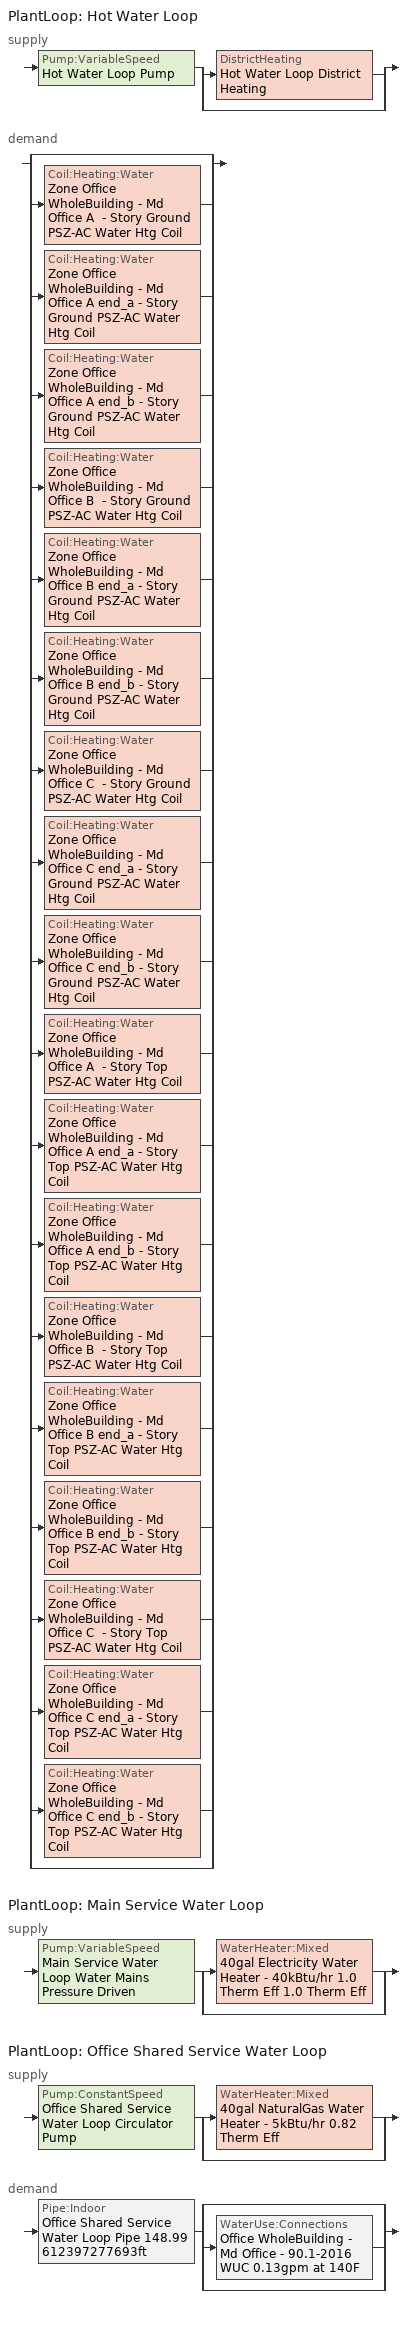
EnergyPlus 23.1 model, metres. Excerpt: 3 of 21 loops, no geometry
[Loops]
PlantLoop 'Hot Water Loop'
 supply: Pump:VariableSpeed 'Hot Water Loop Pump' > split
  | DistrictHeating 'Hot Water Loop District Heating'
  | bypass
 demand: split
  | bypass
  | Coil:Heating:Water 'Zone Office WholeBuilding - Md Office A  - Story Ground PSZ-AC Water Htg Coil'
  | Coil:Heating:Water 'Zone Office WholeBuilding - Md Office A end_a - Story Ground PSZ-AC Water Htg Coil'
  | Coil:Heating:Water 'Zone Office WholeBuilding - Md Office A end_b - Story Ground PSZ-AC Water Htg Coil'
  | Coil:Heating:Water 'Zone Office WholeBuilding - Md Office B  - Story Ground PSZ-AC Water Htg Coil'
  | Coil:Heating:Water 'Zone Office WholeBuilding - Md Office B end_a - Story Ground PSZ-AC Water Htg Coil'
  | Coil:Heating:Water 'Zone Office WholeBuilding - Md Office B end_b - Story Ground PSZ-AC Water Htg Coil'
  | Coil:Heating:Water 'Zone Office WholeBuilding - Md Office C  - Story Ground PSZ-AC Water Htg Coil'
  | Coil:Heating:Water 'Zone Office WholeBuilding - Md Office C end_a - Story Ground PSZ-AC Water Htg Coil'
  | Coil:Heating:Water 'Zone Office WholeBuilding - Md Office C end_b - Story Ground PSZ-AC Water Htg Coil'
  | Coil:Heating:Water 'Zone Office WholeBuilding - Md Office A  - Story Top PSZ-AC Water Htg Coil'
  | Coil:Heating:Water 'Zone Office WholeBuilding - Md Office A end_a - Story Top PSZ-AC Water Htg Coil'
  | Coil:Heating:Water 'Zone Office WholeBuilding - Md Office A end_b - Story Top PSZ-AC Water Htg Coil'
  | Coil:Heating:Water 'Zone Office WholeBuilding - Md Office B  - Story Top PSZ-AC Water Htg Coil'
  | Coil:Heating:Water 'Zone Office WholeBuilding - Md Office B end_a - Story Top PSZ-AC Water Htg Coil'
  | Coil:Heating:Water 'Zone Office WholeBuilding - Md Office B end_b - Story Top PSZ-AC Water Htg Coil'
  | Coil:Heating:Water 'Zone Office WholeBuilding - Md Office C  - Story Top PSZ-AC Water Htg Coil'
  | Coil:Heating:Water 'Zone Office WholeBuilding - Md Office C end_a - Story Top PSZ-AC Water Htg Coil'
  | Coil:Heating:Water 'Zone Office WholeBuilding - Md Office C end_b - Story Top PSZ-AC Water Htg Coil'
  | bypass
PlantLoop 'Main Service Water Loop'
 supply: Pump:VariableSpeed 'Main Service Water Loop Water Mains Pressure Driven' > split
  | WaterHeater:Mixed '40gal Electricity Water Heater - 40kBtu/hr 1.0 Therm Eff 1.0 Therm Eff'
  | bypass
PlantLoop 'Office Shared Service Water Loop'
 supply: Pump:ConstantSpeed 'Office Shared Service Water Loop Circulator Pump' > split
  | WaterHeater:Mixed '40gal NaturalGas Water Heater - 5kBtu/hr 0.82 Therm Eff'
  | bypass
 demand: Pipe:Indoor 'Office Shared Service Water Loop Pipe 148.99612397277693ft' > split
  | bypass
  | WaterUse:Connections 'Office WholeBuilding - Md Office - 90.1-2016 WUC 0.13gpm at 140F'
  | bypass
[Material] Roughness=Smooth; Thermal Absorptance=0.9; Solar Absorptance=0.7; Visible Absorptance=0.7
Name | Thickness {m} | Conductivity {W/m-K} | Density {kg/m3} | Specific Heat {J/kg-K}
Copper pipe 0.75in type L | 0.001143 | 386 | 8906.27 | 385.1856
Fiberglass batt 0.5in | 0.0127 | 0.0663448 | 11.2129 | 837.36
[Construction]
Copper pipe 0.75in type L with 0.5in fiberglass batt: Fiberglass batt 0.5in, Copper pipe 0.75in type L
[Coil:Heating:Water] Availability Schedule=Always On Discrete; U-Factor Times Area Value {W/K}=Autosize; Maximum Water Flow Rate {m3/s}=Autosize; Performance Input Method=UFactorTimesAreaAndDesignWaterFlowRate; Rated Capacity {W}=Autosize; Rated Inlet Water Temperature {C}=82.2222; Rated Inlet Air Temperature {C}=7.22222; Rated Outlet Water Temperature {C}=71.1111; Rated Outlet Air Temperature {C}=50; Rated Ratio for Air and Water Convection=0.5
Zone Office WholeBuilding - Md Office A  - Story Ground PSZ-AC Water Htg Coil; Zone Office WholeBuilding - Md Office A  - Story Top PSZ-AC Water Htg Coil; Zone Office WholeBuilding - Md Office A end_a - Story Ground PSZ-AC Water Htg Coil; Zone Office WholeBuilding - Md Office A end_a - Story Top PSZ-AC Water Htg Coil; Zone Office WholeBuilding - Md Office A end_b - Story Ground PSZ-AC Water Htg Coil; Zone Office WholeBuilding - Md Office A end_b - Story Top PSZ-AC Water Htg Coil; Zone Office WholeBuilding - Md Office B  - Story Ground PSZ-AC Water Htg Coil; Zone Office WholeBuilding - Md Office B  - Story Top PSZ-AC Water Htg Coil; Zone Office WholeBuilding - Md Office B end_a - Story Ground PSZ-AC Water Htg Coil; Zone Office WholeBuilding - Md Office B end_a - Story Top PSZ-AC Water Htg Coil; Zone Office WholeBuilding - Md Office B end_b - Story Ground PSZ-AC Water Htg Coil; Zone Office WholeBuilding - Md Office B end_b - Story Top PSZ-AC Water Htg Coil; Zone Office WholeBuilding - Md Office C  - Story Ground PSZ-AC Water Htg Coil; Zone Office WholeBuilding - Md Office C  - Story Top PSZ-AC Water Htg Coil; Zone Office WholeBuilding - Md Office C end_a - Story Ground PSZ-AC Water Htg Coil; Zone Office WholeBuilding - Md Office C end_a - Story Top PSZ-AC Water Htg Coil; Zone Office WholeBuilding - Md Office C end_b - Story Ground PSZ-AC Water Htg Coil; Zone Office WholeBuilding - Md Office C end_b - Story Top PSZ-AC Water Htg Coil
[PlantLoop] Fluid Type=Water; Minimum Loop Temperature {C}=10; Maximum Loop Flow Rate {m3/s}=Autosize; Minimum Loop Flow Rate {m3/s}=0; Plant Loop Volume {m3}=Autocalculate; Load Distribution Scheme=Optimal; Plant Loop Demand Calculation Scheme=SingleSetpoint; Common Pipe Simulation=None
Name | Plant Equipment Operation Scheme | Maximum Loop Temperature {C}
Hot Water Loop | Hot Water Loop Operation Schemes | 100
Main Service Water Loop | Main Service Water Loop Operation Schemes | 60
Office Shared Service Water Loop | Office Shared Service Water Loop Operation Schemes | 60
[Sizing:Plant] Loop Type=Heating; Sizing Option=NonCoincident; Zone Timesteps in Averaging Window=1; Coincident Sizing Factor Mode=None
Name | Design Loop Exit Temperature {C} | Loop Design Temperature Difference {deltaC}
Hot Water Loop | 82.2222 | 11.1111
Main Service Water Loop; Office Shared Service Water Loop | 60 | 5
[Pump:VariableSpeed] Design Maximum Flow Rate {m3/s}=Autosize; Design Power Consumption {W}=Autosize; Fraction of Motor Inefficiencies to Fluid Stream=0; Coefficient 1 of the Part Load Performance Curve=0; Coefficient 2 of the Part Load Performance Curve=3.2485; Coefficient 3 of the Part Load Performance Curve=-4.7443; Coefficient 4 of the Part Load Performance Curve=2.5294; Design Minimum Flow Rate {m3/s}=0; Pump Control Type=Intermittent; Skin Loss Radiative Fraction=0.5; Design Power Sizing Method=PowerPerFlowPerPressure; Design Electric Power per Unit Flow Rate {W/(m3/s)}=348701.1; Design Shaft Power per Unit Flow Rate per Unit Head {W/((m3/s)-Pa)}=1.28205; Design Minimum Flow Rate Fraction=0
Name | Design Pump Head {Pa} | Motor Efficiency
Hot Water Loop Pump | 179344 | 0.865
Main Service Water Loop Water Mains Pressure Driven | 0.001 | 1
[DistrictHeating]
Hot Water Loop District Heating: Nominal Capacity {W}=Autosize
[SetpointManager:Scheduled] Control Variable=Temperature
Name | Schedule | Setpoint Node or NodeList
Hot Water Loop Setpoint Manager | Hot Water Loop Temp - 180F | Hot Water Loop Supply Outlet Node
Service hot water setpoint manager | Service Water Loop Temp - 140F | Main Service Water Loop Supply Outlet Node
Service hot water setpoint manager 1 | Service Water Loop Temp - 140F | Office Shared Service Water Loop Supply Outlet Node
[PlantEquipmentOperationSchemes] Control Scheme Object Type 1=PlantEquipmentOperation:HeatingLoad; Control Scheme Schedule Name 1=Always On Discrete
Name | Control Scheme Name 1
Hot Water Loop Operation Schemes | Hot Water Loop Heating Operation Scheme
Main Service Water Loop Operation Schemes | Main Service Water Loop Heating Operation Scheme
Office Shared Service Water Loop Operation Schemes | Office Shared Service Water Loop Heating Operation Scheme
[PlantEquipmentOperation:HeatingLoad] Load Range Lower Limit 1 {W}=0; Load Range Upper Limit 1 {W}=1000000000
Name | Range Equipment List Name 1
Hot Water Loop Heating Operation Scheme | Hot Water Loop Heating Equipment List
Main Service Water Loop Heating Operation Scheme | Main Service Water Loop Heating Equipment List
Office Shared Service Water Loop Heating Operation Scheme | Office Shared Service Water Loop Heating Equipment List
[PlantEquipmentList]
Hot Water Loop Heating Equipment List: DistrictHeating, Hot Water Loop District Heating
Main Service Water Loop Heating Equipment List: WaterHeater:Mixed, 40gal Electricity Water Heater - 40kBtu/hr 1.0 Therm Eff 1.0 Therm Eff
Office Shared Service Water Loop Heating Equipment List: WaterHeater:Mixed, 40gal NaturalGas Water Heater - 5kBtu/hr 0.82 Therm Eff
[WaterHeater:Mixed] Tank Volume {m3}=0.151416; Setpoint Temperature Schedule=Service Water Loop Temp - 140F; Deadband Temperature Difference {deltaC}=2; Maximum Temperature Limit {C}=60; Heater Control Type=Cycle; Heater Ignition Minimum Flow Rate {m3/s}=0; Heater Ignition Delay {s}=0; Off Cycle Parasitic Heat Fraction to Tank=0; On Cycle Parasitic Heat Fraction to Tank=0; Off Cycle Loss Fraction to Zone=1; On Cycle Loss Fraction to Zone=1; Use Side Effectiveness=1; Source Side Effectiveness=1; Use Side Design Flow Rate {m3/s}=Autosize; Source Side Design Flow Rate {m3/s}=Autosize; Indirect Water Heating Recovery Time {hr}=1.5; Source Side Flow Control Mode=IndirectHeatPrimarySetpoint
Name | Heater Maximum Capacity {W} | Heater Fuel Type | Heater Thermal Efficiency | Off Cycle Parasitic Fuel Consumption Rate {W} | Off Cycle Parasitic Fuel Type | On Cycle Parasitic Fuel Consumption Rate {W} | On Cycle Parasitic Fuel Type | Ambient Temperature Indicator | Off Cycle Loss Coefficient to Ambient Temperature {W/K} | On Cycle Loss Coefficient to Ambient Temperature {W/K} | Ambient Temperature Schedule
40gal Electricity Water Heater - 40kBtu/hr 1.0 Therm Eff 1.0 Therm Eff | 11722.8 | Electricity | 1 | 571 | Electricity | 571 | Electricity | Zone | 0.734013 | 0.734013
40gal NaturalGas Water Heater - 5kBtu/hr 0.82 Therm Eff | 1387.84 | NaturalGas | 0.82 | 0 | NaturalGas | 0 | NaturalGas | Schedule | 0.42508 | 0.42508 | Water Heater Ambient Temp Schedule - 71.6f
[WaterHeater:Sizing] Design Mode=PeakDraw; Time Storage Can Meet Peak Draw {hr}=0.538503; Time for Tank Recovery {hr}=0; Nominal Tank Volume for Autosizing Plant Connections {m3}=1
40gal Electricity Water Heater - 40kBtu/hr 1.0 Therm Eff 1.0 Therm Eff; 40gal NaturalGas Water Heater - 5kBtu/hr 0.82 Therm Eff
[Pump:ConstantSpeed]
Office Shared Service Water Loop Circulator Pump: Design Flow Rate {m3/s}=Autosize; Design Pump Head {Pa}=29890.7; Design Power Consumption {W}=Autosize; Motor Efficiency=0.7; Fraction of Motor Inefficiencies to Fluid Stream=0; Pump Control Type=Intermittent; Design Power Sizing Method=PowerPerFlowPerPressure; Design Electric Power per Unit Flow Rate {W/(m3/s)}=348701.1; Design Shaft Power per Unit Flow Rate per Unit Head {W-s/m3-Pa}=1.28205
[Pipe:Indoor]
Office Shared Service Water Loop Pipe 148.99612397277693ft: Construction=Copper pipe 0.75in type L with 0.5in fiberglass batt; Environment Type=Schedule; Ambient Temperature Schedule=Temporary Pipe Indoor Ambient Temp 67.3F; Ambient Air Velocity Schedule=Office Shared Service Water Loop Piping Air Velocity - 0.67mph; Pipe Inside Diameter {m}=0.019939; Pipe Length {m}=45.414
[WaterUse:Connections]
Office WholeBuilding - Md Office - 90.1-2016 WUC 0.13gpm at 140F: Drain Water Heat Exchanger Type=None; Drain Water Heat Exchanger Destination=Plant; Water Use Equipment Name 1=Office WholeBuilding - Md Office - 90.1-2016 Service Water Use 0.13gpm at 140F
[WaterUse:Equipment]
Office WholeBuilding - Md Office - 90.1-2016 Service Water Use 0.13gpm at 140F: Peak Flow Rate {m3/s}=8.31979e-06; Flow Rate Fraction Schedule=OfficeMedium BLDG_SWH_SCH; Target Temperature Schedule=Mixed Water At Faucet Temp - 140F; Sensible Fraction Schedule=Fraction Sensible - 0.2; Latent Fraction Schedule=Fraction Latent - 0.05
[Schedule:Day:Interval]
Fraction Latent - 0.05 Default: No, 24:00, 0.05
Fraction Sensible - 0.2 Default: No, 24:00, 0.2
Hot Water Loop Temp - 180F Default: No, 24:00, 82.2222
Mixed Water At Faucet Temp - 140F Default; Service Water Loop Temp - 140F Default: No, 24:00, 60
Office Shared Service Water Loop Piping Air Velocity - 0.67mph Default: No, 24:00, 0.3
OfficeMedium BLDG_SWH_SCH Default: Average, 04:00, 0, 04:10, 0.00166667, 04:20, 0.00333333, 04:30, 0.005, 04:40, 0.00666667, 04:50, 0.00833333, 05:00, 0.01, 05:10, 0.0116667, 05:20, 0.0133333, 05:30, 0.015, 05:40, 0.0166667, 05:50, 0.0183333, 06:00, 0.02, 06:10, 0.0216667, 06:20, 0.0233333, 06:30, 0.025, 06:40, 0.0266667, 06:50, 0.0283333, 07:00, 0.03, 07:10, 0.0316667, 07:20, 0.0333333, 07:30, 0.035, 07:40, 0.0366667, 07:50, 0.0383333, 08:00, 0.04, 10:00, 0.04, 10:09, 0.0416667, 10:19, 0.0433333, 10:29, 0.045, 10:39, 0.0466667, 10:49, 0.0483333, 10:59, 0.05, 11:09, 0.0516667, 11:19, 0.0533333, 11:29, 0.055, 11:39, 0.0566667, 11:49, 0.0583333, 11:59, 0.06, 12:00, 0.06, 12:30, 0.06, 12:39, 0.065, 12:49, 0.07, 12:59, 0.075, 13:09, 0.08, 13:19, 0.085, 13:29, 0.09, 13:30, 0.09, 13:39, 0.085, 13:49, 0.08, 13:59, 0.075, 14:09, 0.07, 14:19, 0.065, 14:29, 0.06, 14:30, 0.06, 14:39, 0.0566667, 14:49, 0.0533333, 14:59, 0.05, 15:09, 0.0466667, 15:19, 0.0433333, 15:29, 0.04, 15:30, 0.04, 16:30, 0.04, 16:40, 0.0377778, 16:50, 0.0355556, 17:00, 0.0333333, 17:10, 0.0311111, 17:20, 0.0288889, 17:30, 0.0266667, 17:40, 0.0244444, 17:50, 0.0222222, 18:00, 0.02, 18:10, 0.0177778, 18:20, 0.0155556, 18:30, 0.0133333, 18:40, 0.0111111, 18:50, 0.00888889, 19:00, 0.00666667, 19:10, 0.00444444, 19:20, 0.00222222, 19:30, 0, 24:00, 0
OfficeMedium BLDG_SWH_SCH SmrDsn|Wkdy Day: Average, 00:10, 0.226667, 00:20, 0.218333, 00:30, 0.21, 00:40, 0.2, 00:50, 0.19, 01:00, 0.18, 01:10, 0.17, 01:20, 0.16, 01:30, 0.15, 01:40, 0.153333, 01:50, 0.156667, 02:00, 0.16, 02:10, 0.163333, 02:20, 0.166667, 02:30, 0.17, 02:40, 0.155, 02:50, 0.14, 03:00, 0.125, 03:10, 0.11, 03:20, 0.095, 03:30, 0.08, 03:40, 0.075, 03:50, 0.07, 04:00, 0.065, 04:10, 0.06, 04:20, 0.055, 04:30, 0.05, 05:00, 0.05, 05:10, 0.0493056, 05:20, 0.0486111, 05:30, 0.0479167, 05:40, 0.0472222, 05:50, 0.0465278, 06:00, 0.0458333, 06:10, 0.0451389, 06:20, 0.0444444, 06:30, 0.04375, 06:40, 0.0430556, 06:50, 0.0423611, 07:00, 0.0416667, 07:10, 0.0409722, 07:20, 0.0402778, 07:30, 0.0395833, 07:40, 0.0388889, 07:50, 0.0381944, 08:00, 0.0375, 08:10, 0.0368056, 08:20, 0.0361111, 08:30, 0.0354167, 08:40, 0.0347222, 08:50, 0.0340278, 09:00, 0.0333333, 09:10, 0.0326389, 09:20, 0.0319444, 09:30, 0.03125, 09:39, 0.0305556, 09:49, 0.0298611, 09:59, 0.0291667, 10:09, 0.0284722, 10:19, 0.0277778, 10:29, 0.0270833, 10:39, 0.0263889, 10:49, 0.0256944, 10:59, 0.025, 11:09, 0.0243056, 11:19, 0.0236111, 11:29, 0.0229167, 11:39, 0.0222222, 11:49, 0.0215278, 11:59, 0.0208333, 12:09, 0.0201389, 12:19, 0.0194444, 12:29, 0.01875, 12:39, 0.0180556, 12:49, 0.0173611, 12:59, 0.0166667, 13:09, 0.0159722, 13:19, 0.0152778, 13:29, 0.0145833, 13:39, 0.0138889, 13:49, 0.0131944, 13:59, 0.0125, 14:09, 0.0118056, 14:19, 0.0111111, 14:29, 0.0104167, 14:39, 0.00972222, 14:49, 0.00902778, 14:59, 0.00833333, 15:09, 0.00763889, 15:19, 0.00694444, 15:29, 0.00625, 15:39, 0.00555556, 15:49, 0.00486111, 15:59, 0.00416667, 16:09, 0.00347222, 16:19, 0.00277778, 16:29, 0.00208333, 16:39, 0.00138889, 16:49, 0.000694444, 16:59, 4.44089e-16, 17:00, 0, 21:30, 0, 21:40, 0.0733333, 21:50, 0.146667, 22:00, 0.22, 22:10, 0.293333, 22:20, 0.366667, 22:30, 0.44, 22:40, 0.41, 22:50, 0.38, 23:00, 0.35, 23:10, 0.32, 23:20, 0.29, 23:30, 0.26, 23:40, 0.251667, 23:50, 0.243333, 24:00, 0.235
OfficeMedium BLDG_SWH_SCH Summer Design Day: No, 06:00, 0, 07:00, 0.07, 08:00, 0.19, 09:00, 0.35, 10:00, 0.38, 11:00, 0.39, 12:00, 0.47, 13:00, 0.57, 14:00, 0.54, 15:00, 0.34, 16:00, 0.33, 17:00, 0.44, 18:00, 0.26, 19:00, 0.21, 20:00, 0.15, 21:00, 0.17, 22:00, 0.08, 24:00, 0.05
OfficeMedium BLDG_SWH_SCH Winter Design Day: No, 06:00, 0, 07:00, 0.07, 08:00, 0.11, 09:00, 0.15, 10:00, 0.21, 11:00, 0.19, 12:00, 0.23, 13:00, 0.2, 14:00, 0.19, 15:00, 0.15, 16:00, 0.13, 17:00, 0.14, 19:00, 0.07, 24:00, 0
OfficeMedium BLDG_SWH_SCH WntrDsn|Sat Day: Average, 05:30, 0, 05:40, 0.0116667, 05:50, 0.0233333, 06:00, 0.035, 06:10, 0.0466667, 06:20, 0.0583333, 06:30, 0.07, 06:40, 0.0766667, 06:50, 0.0833333, 07:00, 0.09, 07:10, 0.0966667, 07:20, 0.103333, 07:30, 0.11, 07:40, 0.116667, 07:50, 0.123333, 08:00, 0.13, 08:09, 0.136667, 08:19, 0.143333, 08:29, 0.15, 08:30, 0.15, 08:39, 0.16, 08:49, 0.17, 08:59, 0.18, 09:09, 0.19, 09:19, 0.2, 09:29, 0.21, 09:30, 0.21, 09:39, 0.206667, 09:49, 0.203333, 09:59, 0.2, 10:09, 0.196667, 10:19, 0.193333, 10:29, 0.19, 10:30, 0.19, 10:39, 0.196667, 10:49, 0.203333, 10:59, 0.21, 11:09, 0.216667, 11:19, 0.223333, 11:29, 0.23, 11:30, 0.23, 11:39, 0.225, 11:49, 0.22, 11:59, 0.215, 12:09, 0.21, 12:19, 0.205, 12:29, 0.2, 12:30, 0.2, 12:39, 0.198333, 12:49, 0.196667, 12:59, 0.195, 13:09, 0.193333, 13:19, 0.191667, 13:29, 0.19, 13:30, 0.19, 13:39, 0.183333, 13:49, 0.176667, 13:59, 0.17, 14:09, 0.163333, 14:19, 0.156667, 14:29, 0.15, 14:30, 0.15, 14:39, 0.146667, 14:49, 0.143333, 14:59, 0.14, 15:09, 0.136667, 15:19, 0.133333, 15:29, 0.13, 15:30, 0.13, 15:39, 0.131667, 15:49, 0.133333, 15:59, 0.135, 16:09, 0.136667, 16:19, 0.138333, 16:30, 0.14, 16:40, 0.128333, 16:50, 0.116667, 17:00, 0.105, 17:10, 0.0933333, 17:20, 0.0816667, 17:30, 0.07, 18:00, 0.07, 18:10, 0.0641667, 18:20, 0.0583333, 18:30, 0.0525, 18:40, 0.0466667, 18:50, 0.0408333, 19:00, 0.035, 19:10, 0.0291667, 19:20, 0.0233333, 19:30, 0.0175, 19:40, 0.0116667, 19:50, 0.00583333, 20:00, 0, 24:00, 0
Schedule Day 104: No, 01:00, 0.3, 02:00, 0.3, 03:00, 0, 04:00, 0, 05:00, 0, 06:00, 0, 07:00, 0, 08:00, 0, 09:00, 0, 10:00, 0, 11:00, 0, 12:00, 0, 13:00, 0, 14:00, 0, 15:00, 0, 16:00, 0, 17:00, 0, 18:00, 0, 19:00, 0, 20:00, 0, 21:00, 0, 22:00, 0, 23:00, 0, 24:00, 0
Schedule Day 105: No, 01:00, 0, 02:00, 0, 03:00, 0.3, 04:00, 0.3, 05:00, 0.3, 06:00, 0.3, 07:00, 0.3, 08:00, 0.3, 09:00, 0.3, 10:00, 0.3, 11:00, 0.3, 12:00, 0.3, 13:00, 0.3, 14:00, 0.3, 15:00, 0.3, 16:00, 0.3, 17:00, 0.3, 18:00, 0.3, 19:00, 0.3, 20:00, 0.3, 21:00, 0.3, 22:00, 0.3, 23:00, 0.3, 24:00, 0.3
Schedule Day 108: No, 01:00, 0.18, 02:00, 0.16, 03:00, 0, 04:00, 0, 05:00, 0, 06:00, 0, 07:00, 0, 08:00, 0, 09:00, 0, 10:00, 0, 11:00, 0, 12:00, 0, 13:00, 0, 14:00, 0, 15:00, 0, 16:00, 0, 17:00, 0, 18:00, 0, 19:00, 0, 20:00, 0, 21:00, 0, 22:00, 0, 23:00, 0, 24:00, 0
Schedule Day 109: No, 01:00, 0, 02:00, 0, 03:00, 0.125, 04:00, 0.065, 05:00, 0.05, 06:00, 0.0458333, 07:00, 0.0416667, 08:00, 0.0375, 09:00, 0.0333333, 10:00, 0.0290972, 11:00, 0.0249306, 12:00, 0.0207639, 13:00, 0.0165972, 14:00, 0.0124306, 15:00, 0.00826389, 16:00, 0.00409722, 17:00, 0, 18:00, 0, 19:00, 0, 20:00, 0, 21:00, 0, 22:00, 0.22, 23:00, 0.35, 24:00, 0.235
Schedule Day 122: No, 01:00, 0.2, 02:00, 0.2, 03:00, 0, 04:00, 0, 05:00, 0, 06:00, 0, 07:00, 0, 08:00, 0, 09:00, 0, 10:00, 0, 11:00, 0, 12:00, 0, 13:00, 0, 14:00, 0, 15:00, 0, 16:00, 0, 17:00, 0, 18:00, 0, 19:00, 0, 20:00, 0, 21:00, 0, 22:00, 0, 23:00, 0, 24:00, 0
Schedule Day 123: No, 01:00, 0, 02:00, 0, 03:00, 0.2, 04:00, 0.2, 05:00, 0.2, 06:00, 0.2, 07:00, 0.2, 08:00, 0.2, 09:00, 0.2, 10:00, 0.2, 11:00, 0.2, 12:00, 0.2, 13:00, 0.2, 14:00, 0.2, 15:00, 0.2, 16:00, 0.2, 17:00, 0.2, 18:00, 0.2, 19:00, 0.2, 20:00, 0.2, 21:00, 0.2, 22:00, 0.2, 23:00, 0.2, 24:00, 0.2
Schedule Day 76: No, 01:00, 0.05, 02:00, 0.05, 03:00, 0, 04:00, 0, 05:00, 0, 06:00, 0, 07:00, 0, 08:00, 0, 09:00, 0, 10:00, 0, 11:00, 0, 12:00, 0, 13:00, 0, 14:00, 0, 15:00, 0, 16:00, 0, 17:00, 0, 18:00, 0, 19:00, 0, 20:00, 0, 21:00, 0, 22:00, 0, 23:00, 0, 24:00, 0
Schedule Day 77: No, 01:00, 0, 02:00, 0, 03:00, 0.05, 04:00, 0.05, 05:00, 0.05, 06:00, 0.05, 07:00, 0.05, 08:00, 0.05, 09:00, 0.05, 10:00, 0.05, 11:00, 0.05, 12:00, 0.05, 13:00, 0.05, 14:00, 0.05, 15:00, 0.05, 16:00, 0.05, 17:00, 0.05, 18:00, 0.05, 19:00, 0.05, 20:00, 0.05, 21:00, 0.05, 22:00, 0.05, 23:00, 0.05, 24:00, 0.05
Schedule Day 78: No, 01:00, 22, 02:00, 22, 03:00, 0, 04:00, 0, 05:00, 0, 06:00, 0, 07:00, 0, 08:00, 0, 09:00, 0, 10:00, 0, 11:00, 0, 12:00, 0, 13:00, 0, 14:00, 0, 15:00, 0, 16:00, 0, 17:00, 0, 18:00, 0, 19:00, 0, 20:00, 0, 21:00, 0, 22:00, 0, 23:00, 0, 24:00, 0
Schedule Day 79: No, 01:00, 0, 02:00, 0, 03:00, 22, 04:00, 22, 05:00, 22, 06:00, 22, 07:00, 22, 08:00, 22, 09:00, 22, 10:00, 22, 11:00, 22, 12:00, 22, 13:00, 22, 14:00, 22, 15:00, 22, 16:00, 22, 17:00, 22, 18:00, 22, 19:00, 22, 20:00, 22, 21:00, 22, 22:00, 22, 23:00, 22, 24:00, 22
Schedule Day 84: No, 01:00, 82.2222, 02:00, 82.2222, 03:00, 0, 04:00, 0, 05:00, 0, 06:00, 0, 07:00, 0, 08:00, 0, 09:00, 0, 10:00, 0, 11:00, 0, 12:00, 0, 13:00, 0, 14:00, 0, 15:00, 0, 16:00, 0, 17:00, 0, 18:00, 0, 19:00, 0, 20:00, 0, 21:00, 0, 22:00, 0, 23:00, 0, 24:00, 0
Schedule Day 85: No, 01:00, 0, 02:00, 0, 03:00, 82.2222, 04:00, 82.2222, 05:00, 82.2222, 06:00, 82.2222, 07:00, 82.2222, 08:00, 82.2222, 09:00, 82.2222, 10:00, 82.2222, 11:00, 82.2222, 12:00, 82.2222, 13:00, 82.2222, 14:00, 82.2222, 15:00, 82.2222, 16:00, 82.2222, 17:00, 82.2222, 18:00, 82.2222, 19:00, 82.2222, 20:00, 82.2222, 21:00, 82.2222, 22:00, 82.2222, 23:00, 82.2222, 24:00, 82.2222
Schedule Day 86; Schedule Day 94: No, 01:00, 60, 02:00, 60, 03:00, 0, 04:00, 0, 05:00, 0, 06:00, 0, 07:00, 0, 08:00, 0, 09:00, 0, 10:00, 0, 11:00, 0, 12:00, 0, 13:00, 0, 14:00, 0, 15:00, 0, 16:00, 0, 17:00, 0, 18:00, 0, 19:00, 0, 20:00, 0, 21:00, 0, 22:00, 0, 23:00, 0, 24:00, 0
Schedule Day 87; Schedule Day 95: No, 01:00, 0, 02:00, 0, 03:00, 60, 04:00, 60, 05:00, 60, 06:00, 60, 07:00, 60, 08:00, 60, 09:00, 60, 10:00, 60, 11:00, 60, 12:00, 60, 13:00, 60, 14:00, 60, 15:00, 60, 16:00, 60, 17:00, 60, 18:00, 60, 19:00, 60, 20:00, 60, 21:00, 60, 22:00, 60, 23:00, 60, 24:00, 60
Water Heater Ambient Temp Schedule - 71.6f Default: No, 24:00, 22
[Schedule:Week:Daily]
Fraction Latent - 0.05 Week Rule - Jan1-May27; Fraction Latent - 0.05 Week Rule - Jun4-Dec31: Fraction Latent - 0.05 Default, Fraction Latent - 0.05 Default, Fraction Latent - 0.05 Default, Fraction Latent - 0.05 Default, Fraction Latent - 0.05 Default, Fraction Latent - 0.05 Default, Fraction Latent - 0.05 Default, Fraction Latent - 0.05 Default, Fraction Latent - 0.05 Default, Fraction Latent - 0.05 Default, Fraction Latent - 0.05 Default, Fraction Latent - 0.05 Default
Fraction Latent - 0.05 Week Rule - May28-Jun3: Fraction Latent - 0.05 Default, Fraction Latent - 0.05 Default, Fraction Latent - 0.05 Default, Fraction Latent - 0.05 Default, Schedule Day 76, Schedule Day 77, Fraction Latent - 0.05 Default, Fraction Latent - 0.05 Default, Fraction Latent - 0.05 Default, Fraction Latent - 0.05 Default, Fraction Latent - 0.05 Default, Fraction Latent - 0.05 Default
Fraction Sensible - 0.2 Week Rule - Jan1-May27; Fraction Sensible - 0.2 Week Rule - Jun4-Dec31: Fraction Sensible - 0.2 Default, Fraction Sensible - 0.2 Default, Fraction Sensible - 0.2 Default, Fraction Sensible - 0.2 Default, Fraction Sensible - 0.2 Default, Fraction Sensible - 0.2 Default, Fraction Sensible - 0.2 Default, Fraction Sensible - 0.2 Default, Fraction Sensible - 0.2 Default, Fraction Sensible - 0.2 Default, Fraction Sensible - 0.2 Default, Fraction Sensible - 0.2 Default
Fraction Sensible - 0.2 Week Rule - May28-Jun3: Fraction Sensible - 0.2 Default, Fraction Sensible - 0.2 Default, Fraction Sensible - 0.2 Default, Fraction Sensible - 0.2 Default, Schedule Day 122, Schedule Day 123, Fraction Sensible - 0.2 Default, Fraction Sensible - 0.2 Default, Fraction Sensible - 0.2 Default, Fraction Sensible - 0.2 Default, Fraction Sensible - 0.2 Default, Fraction Sensible - 0.2 Default
Hot Water Loop Temp - 180F Week Rule - Jan1-May27; Hot Water Loop Temp - 180F Week Rule - Jun4-Dec31: Hot Water Loop Temp - 180F Default, Hot Water Loop Temp - 180F Default, Hot Water Loop Temp - 180F Default, Hot Water Loop Temp - 180F Default, Hot Water Loop Temp - 180F Default, Hot Water Loop Temp - 180F Default, Hot Water Loop Temp - 180F Default, Hot Water Loop Temp - 180F Default, Hot Water Loop Temp - 180F Default, Hot Water Loop Temp - 180F Default, Hot Water Loop Temp - 180F Default, Hot Water Loop Temp - 180F Default
Hot Water Loop Temp - 180F Week Rule - May28-Jun3: Hot Water Loop Temp - 180F Default, Hot Water Loop Temp - 180F Default, Hot Water Loop Temp - 180F Default, Hot Water Loop Temp - 180F Default, Schedule Day 84, Schedule Day 85, Hot Water Loop Temp - 180F Default, Hot Water Loop Temp - 180F Default, Hot Water Loop Temp - 180F Default, Hot Water Loop Temp - 180F Default, Hot Water Loop Temp - 180F Default, Hot Water Loop Temp - 180F Default
Mixed Water At Faucet Temp - 140F Week Rule - Jan1-May27; Mixed Water At Faucet Temp - 140F Week Rule - Jun4-Dec31: Mixed Water At Faucet Temp - 140F Default, Mixed Water At Faucet Temp - 140F Default, Mixed Water At Faucet Temp - 140F Default, Mixed Water At Faucet Temp - 140F Default, Mixed Water At Faucet Temp - 140F Default, Mixed Water At Faucet Temp - 140F Default, Mixed Water At Faucet Temp - 140F Default, Mixed Water At Faucet Temp - 140F Default, Mixed Water At Faucet Temp - 140F Default, Mixed Water At Faucet Temp - 140F Default, Mixed Water At Faucet Temp - 140F Default, Mixed Water At Faucet Temp - 140F Default
Mixed Water At Faucet Temp - 140F Week Rule - May28-Jun3: Mixed Water At Faucet Temp - 140F Default, Mixed Water At Faucet Temp - 140F Default, Mixed Water At Faucet Temp - 140F Default, Mixed Water At Faucet Temp - 140F Default, Schedule Day 86, Schedule Day 87, Mixed Water At Faucet Temp - 140F Default, Mixed Water At Faucet Temp - 140F Default, Mixed Water At Faucet Temp - 140F Default, Mixed Water At Faucet Temp - 140F Default, Mixed Water At Faucet Temp - 140F Default, Mixed Water At Faucet Temp - 140F Default
Office Shared Service Water Loop Piping Air Velocity - 0.67mph Week Rule - Jan1-May27; Office Shared Service Water Loop Piping Air Velocity - 0.67mph Week Rule - Jun4-Dec31: Office Shared Service Water Loop Piping Air Velocity - 0.67mph Default, Office Shared Service Water Loop Piping Air Velocity - 0.67mph Default, Office Shared Service Water Loop Piping Air Velocity - 0.67mph Default, Office Shared Service Water Loop Piping Air Velocity - 0.67mph Default, Office Shared Service Water Loop Piping Air Velocity - 0.67mph Default, Office Shared Service Water Loop Piping Air Velocity - 0.67mph Default, Office Shared Service Water Loop Piping Air Velocity - 0.67mph Default, Office Shared Service Water Loop Piping Air Velocity - 0.67mph Default, Office Shared Service Water Loop Piping Air Velocity - 0.67mph Default, Office Shared Service Water Loop Piping Air Velocity - 0.67mph Default, Office Shared Service Water Loop Piping Air Velocity - 0.67mph Default, Office Shared Service Water Loop Piping Air Velocity - 0.67mph Default
Office Shared Service Water Loop Piping Air Velocity - 0.67mph Week Rule - May28-Jun3: Office Shared Service Water Loop Piping Air Velocity - 0.67mph Default, Office Shared Service Water Loop Piping Air Velocity - 0.67mph Default, Office Shared Service Water Loop Piping Air Velocity - 0.67mph Default, Office Shared Service Water Loop Piping Air Velocity - 0.67mph Default, Schedule Day 104, Schedule Day 105, Office Shared Service Water Loop Piping Air Velocity - 0.67mph Default, Office Shared Service Water Loop Piping Air Velocity - 0.67mph Default, Office Shared Service Water Loop Piping Air Velocity - 0.67mph Default, Office Shared Service Water Loop Piping Air Velocity - 0.67mph Default, Office Shared Service Water Loop Piping Air Velocity - 0.67mph Default, Office Shared Service Water Loop Piping Air Velocity - 0.67mph Default
OfficeMedium BLDG_SWH_SCH Week Rule - Jan1-May27; OfficeMedium BLDG_SWH_SCH Week Rule - Jun4-Dec31: OfficeMedium BLDG_SWH_SCH Default, OfficeMedium BLDG_SWH_SCH SmrDsn|Wkdy Day, OfficeMedium BLDG_SWH_SCH SmrDsn|Wkdy Day, OfficeMedium BLDG_SWH_SCH SmrDsn|Wkdy Day, OfficeMedium BLDG_SWH_SCH SmrDsn|Wkdy Day, OfficeMedium BLDG_SWH_SCH SmrDsn|Wkdy Day, OfficeMedium BLDG_SWH_SCH WntrDsn|Sat Day, OfficeMedium BLDG_SWH_SCH Default, OfficeMedium BLDG_SWH_SCH Summer Design Day, OfficeMedium BLDG_SWH_SCH Winter Design Day, OfficeMedium BLDG_SWH_SCH Default, OfficeMedium BLDG_SWH_SCH Default
OfficeMedium BLDG_SWH_SCH Week Rule - May28-Jun3: OfficeMedium BLDG_SWH_SCH Default, OfficeMedium BLDG_SWH_SCH SmrDsn|Wkdy Day, OfficeMedium BLDG_SWH_SCH SmrDsn|Wkdy Day, OfficeMedium BLDG_SWH_SCH SmrDsn|Wkdy Day, Schedule Day 108, Schedule Day 109, OfficeMedium BLDG_SWH_SCH WntrDsn|Sat Day, OfficeMedium BLDG_SWH_SCH Default, OfficeMedium BLDG_SWH_SCH Summer Design Day, OfficeMedium BLDG_SWH_SCH Winter Design Day, OfficeMedium BLDG_SWH_SCH Default, OfficeMedium BLDG_SWH_SCH Default
Service Water Loop Temp - 140F Week Rule - Jan1-May27; Service Water Loop Temp - 140F Week Rule - Jun4-Dec31: Service Water Loop Temp - 140F Default, Service Water Loop Temp - 140F Default, Service Water Loop Temp - 140F Default, Service Water Loop Temp - 140F Default, Service Water Loop Temp - 140F Default, Service Water Loop Temp - 140F Default, Service Water Loop Temp - 140F Default, Service Water Loop Temp - 140F Default, Service Water Loop Temp - 140F Default, Service Water Loop Temp - 140F Default, Service Water Loop Temp - 140F Default, Service Water Loop Temp - 140F Default
Service Water Loop Temp - 140F Week Rule - May28-Jun3: Service Water Loop Temp - 140F Default, Service Water Loop Temp - 140F Default, Service Water Loop Temp - 140F Default, Service Water Loop Temp - 140F Default, Schedule Day 94, Schedule Day 95, Service Water Loop Temp - 140F Default, Service Water Loop Temp - 140F Default, Service Water Loop Temp - 140F Default, Service Water Loop Temp - 140F Default, Service Water Loop Temp - 140F Default, Service Water Loop Temp - 140F Default
Water Heater Ambient Temp Schedule - 71.6f Week Rule - Jan1-May27; Water Heater Ambient Temp Schedule - 71.6f Week Rule - Jun4-Dec31: Water Heater Ambient Temp Schedule - 71.6f Default, Water Heater Ambient Temp Schedule - 71.6f Default, Water Heater Ambient Temp Schedule - 71.6f Default, Water Heater Ambient Temp Schedule - 71.6f Default, Water Heater Ambient Temp Schedule - 71.6f Default, Water Heater Ambient Temp Schedule - 71.6f Default, Water Heater Ambient Temp Schedule - 71.6f Default, Water Heater Ambient Temp Schedule - 71.6f Default, Water Heater Ambient Temp Schedule - 71.6f Default, Water Heater Ambient Temp Schedule - 71.6f Default, Water Heater Ambient Temp Schedule - 71.6f Default, Water Heater Ambient Temp Schedule - 71.6f Default
Water Heater Ambient Temp Schedule - 71.6f Week Rule - May28-Jun3: Water Heater Ambient Temp Schedule - 71.6f Default, Water Heater Ambient Temp Schedule - 71.6f Default, Water Heater Ambient Temp Schedule - 71.6f Default, Water Heater Ambient Temp Schedule - 71.6f Default, Schedule Day 78, Schedule Day 79, Water Heater Ambient Temp Schedule - 71.6f Default, Water Heater Ambient Temp Schedule - 71.6f Default, Water Heater Ambient Temp Schedule - 71.6f Default, Water Heater Ambient Temp Schedule - 71.6f Default, Water Heater Ambient Temp Schedule - 71.6f Default, Water Heater Ambient Temp Schedule - 71.6f Default
[Schedule:Year]
Fraction Latent - 0.05: Fraction Latent - 0.05 Week Rule - Jan1-May27, 1, 1, 5, 27, Fraction Latent - 0.05 Week Rule - May28-Jun3, 5, 28, 6, 3, Fraction Latent - 0.05 Week Rule - Jun4-Dec31, 6, 4, 12, 31
Fraction Sensible - 0.2: Fraction Sensible - 0.2 Week Rule - Jan1-May27, 1, 1, 5, 27, Fraction Sensible - 0.2 Week Rule - May28-Jun3, 5, 28, 6, 3, Fraction Sensible - 0.2 Week Rule - Jun4-Dec31, 6, 4, 12, 31
Hot Water Loop Temp - 180F: Hot Water Loop Temp - 180F Week Rule - Jan1-May27, 1, 1, 5, 27, Hot Water Loop Temp - 180F Week Rule - May28-Jun3, 5, 28, 6, 3, Hot Water Loop Temp - 180F Week Rule - Jun4-Dec31, 6, 4, 12, 31
Mixed Water At Faucet Temp - 140F: Mixed Water At Faucet Temp - 140F Week Rule - Jan1-May27, 1, 1, 5, 27, Mixed Water At Faucet Temp - 140F Week Rule - May28-Jun3, 5, 28, 6, 3, Mixed Water At Faucet Temp - 140F Week Rule - Jun4-Dec31, 6, 4, 12, 31
Office Shared Service Water Loop Piping Air Velocity - 0.67mph: Office Shared Service Water Loop Piping Air Velocity - 0.67mph Week Rule - Jan1-May27, 1, 1, 5, 27, Office Shared Service Water Loop Piping Air Velocity - 0.67mph Week Rule - May28-Jun3, 5, 28, 6, 3, Office Shared Service Water Loop Piping Air Velocity - 0.67mph Week Rule - Jun4-Dec31, 6, 4, 12, 31
OfficeMedium BLDG_SWH_SCH: OfficeMedium BLDG_SWH_SCH Week Rule - Jan1-May27, 1, 1, 5, 27, OfficeMedium BLDG_SWH_SCH Week Rule - May28-Jun3, 5, 28, 6, 3, OfficeMedium BLDG_SWH_SCH Week Rule - Jun4-Dec31, 6, 4, 12, 31
Service Water Loop Temp - 140F: Service Water Loop Temp - 140F Week Rule - Jan1-May27, 1, 1, 5, 27, Service Water Loop Temp - 140F Week Rule - May28-Jun3, 5, 28, 6, 3, Service Water Loop Temp - 140F Week Rule - Jun4-Dec31, 6, 4, 12, 31
Water Heater Ambient Temp Schedule - 71.6f: Water Heater Ambient Temp Schedule - 71.6f Week Rule - Jan1-May27, 1, 1, 5, 27, Water Heater Ambient Temp Schedule - 71.6f Week Rule - May28-Jun3, 5, 28, 6, 3, Water Heater Ambient Temp Schedule - 71.6f Week Rule - Jun4-Dec31, 6, 4, 12, 31
[Schedule:Constant]
Name | Hourly Value
Always On Discrete | 1
Temporary Pipe Indoor Ambient Temp 67.3F | 19.6
